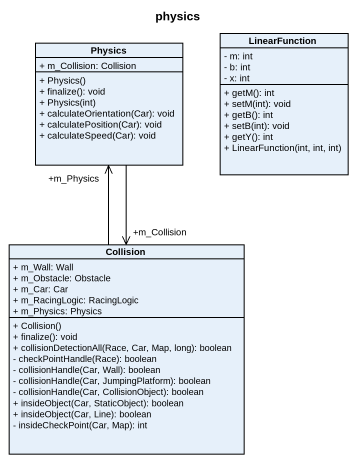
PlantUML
@startuml
title physics
hide circle
hide empty members
skinparam classAttributeIconSize 0
class Physics {
  + m_Collision: Collision
  + Physics()
  + finalize(): void
  + Physics(int)
  + calculateOrientation(Car): void
  + calculatePosition(Car): void
  + calculateSpeed(Car): void
}
class LinearFunction {
  - m: int
  - b: int
  - x: int
  + getM(): int
  + setM(int): void
  + getB(): int
  + setB(int): void
  + getY(): int
  + LinearFunction(int, int, int)
}
class Collision {
  + m_Wall: Wall
  + m_Obstacle: Obstacle
  + m_Car: Car
  + m_RacingLogic: RacingLogic
  + m_Physics: Physics
  + Collision()
  + finalize(): void
  + collisionDetectionAll(Race, Car, Map, long): boolean
  - checkPointHandle(Race): boolean
  - collisionHandle(Car, Wall): boolean
  - collisionHandle(Car, JumpingPlatform): boolean
  - collisionHandle(Car, CollisionObject): boolean
  + insideObject(Car, StaticObject): boolean
  + insideObject(Car, Line): boolean
  - insideCheckPoint(Car, Map): int
}
Physics --> "+m_Collision" Collision
Collision -up-> "+m_Physics" Physics
@enduml
